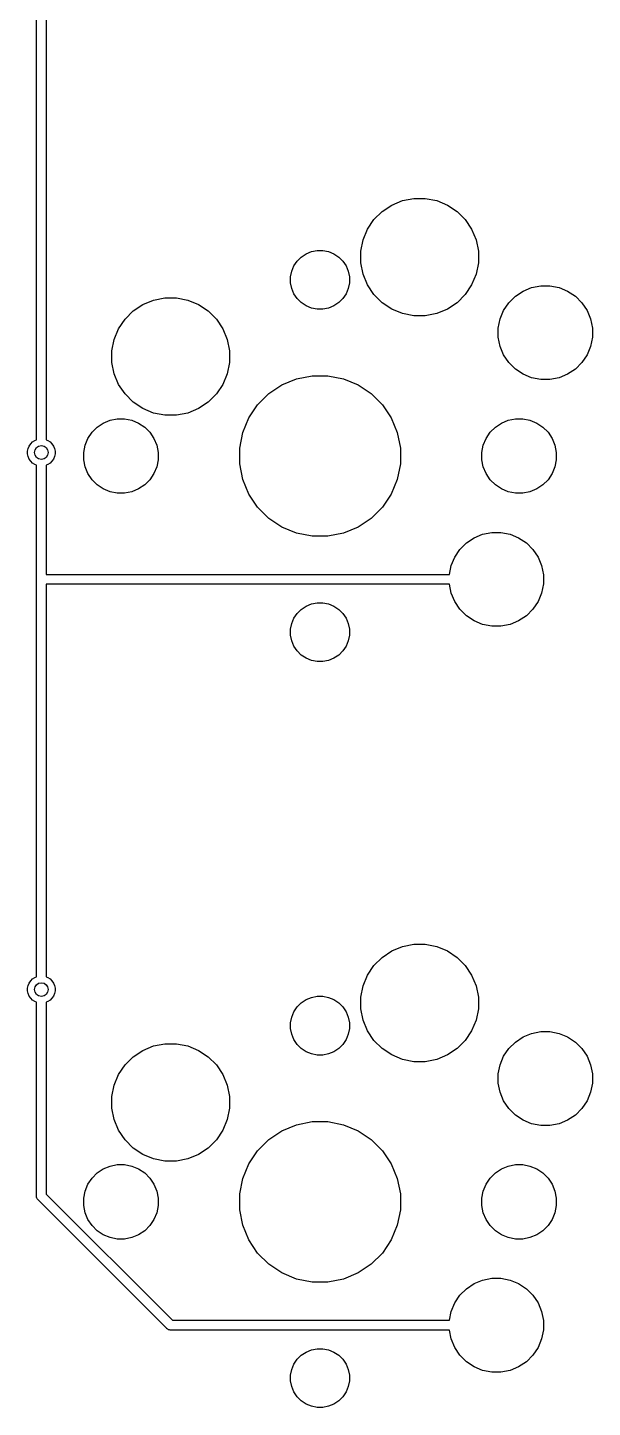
# Model space of a CAD drawing. Extents: x 70 to 347, y -163 to -55.
# Drawn here: x 248.88 to 263.3, y -147.57 to -112.32 of the extents above; entities that cross this region are included whole.
import ezdxf

# ---------------------------------------------------------------- set-up
doc = ezdxf.new("R2010")
doc.units = 0
doc.layers.add('BLACK', color=7, linetype='CONTINUOUS')

msp = doc.modelspace()

# ---------------------------------------------------------------- linework, layer by layer
at = {"layer": 'BLACK', "linetype": 'CONTINUOUS'}
for p, q in [((249.11, -122.85), (249.11, -107.27)), ((249.36, -107.491), (249.36, -122.85)), ((257.93, -117.021), (258.176, -116.857)), ((258.176, -116.857), (258.449, -116.744)), ((258.449, -116.744), (258.739, -116.686)), ((258.739, -116.686), (259.034, -116.686)), ((259.034, -116.686), (259.324, -116.744)), ((259.324, -116.744), (259.597, -116.857)), ((259.597, -116.857), (259.843, -117.021)), ((257.557, -117.476), (257.721, -117.23)), ((257.721, -117.23), (257.93, -117.021)), ((259.843, -117.021), (260.052, -117.23)), ((260.052, -117.23), (260.216, -117.476)), ((257.444, -117.749), (257.557, -117.476)), ((260.216, -117.476), (260.329, -117.749)), ((255.991, -118.102), (256.128, -118.045)), ((256.128, -118.045), (256.273, -118.016)), ((256.273, -118.016), (256.42, -118.016)), ((256.42, -118.016), (256.565, -118.045)), ((256.565, -118.045), (256.702, -118.102)), ((257.387, -118.038), (257.444, -117.749)), ((257.387, -118.334), (257.387, -118.038)), ((260.329, -117.749), (260.387, -118.038)), ((260.387, -118.038), (260.387, -118.334)), ((255.625, -118.547), (255.682, -118.411)), ((255.682, -118.411), (255.764, -118.288)), ((255.764, -118.288), (255.868, -118.184)), ((255.868, -118.184), (255.991, -118.102)), ((256.702, -118.102), (256.825, -118.184)), ((256.825, -118.184), (256.929, -118.288)), ((256.929, -118.288), (257.011, -118.411)), ((257.011, -118.411), (257.068, -118.547)), ((257.444, -118.624), (257.387, -118.334)), ((260.387, -118.334), (260.329, -118.624)), ((255.597, -118.692), (255.625, -118.547)), ((255.597, -118.84), (255.597, -118.692)), ((257.068, -118.547), (257.097, -118.692)), ((257.097, -118.692), (257.097, -118.84)), ((257.557, -118.897), (257.444, -118.624)), ((260.329, -118.624), (260.216, -118.897)), ((255.625, -118.985), (255.597, -118.84)), ((255.682, -119.121), (255.625, -118.985)), ((257.068, -118.985), (257.011, -119.121)), ((257.097, -118.84), (257.068, -118.985)), ((257.721, -119.142), (257.557, -118.897)), ((260.216, -118.897), (260.052, -119.142)), ((261.332, -119.184), (261.528, -119.053)), ((261.528, -119.053), (261.747, -118.962)), ((261.747, -118.962), (261.978, -118.916)), ((261.978, -118.916), (262.215, -118.916)), ((262.215, -118.916), (262.447, -118.962)), ((262.447, -118.962), (262.665, -119.053)), ((262.665, -119.053), (262.862, -119.184)), ((251.58, -119.561), (251.826, -119.397)), ((251.826, -119.397), (252.099, -119.284)), ((252.099, -119.284), (252.389, -119.226)), ((252.389, -119.226), (252.684, -119.226)), ((252.684, -119.226), (252.974, -119.284)), ((252.974, -119.284), (253.247, -119.397)), ((253.247, -119.397), (253.493, -119.561)), ((255.764, -119.244), (255.682, -119.121)), ((255.868, -119.349), (255.764, -119.244)), ((255.991, -119.431), (255.868, -119.349)), ((256.128, -119.487), (255.991, -119.431)), ((256.702, -119.431), (256.565, -119.487)), ((256.825, -119.349), (256.702, -119.431)), ((256.929, -119.244), (256.825, -119.349)), ((257.011, -119.121), (256.929, -119.244)), ((257.93, -119.351), (257.721, -119.142)), ((258.176, -119.515), (257.93, -119.351)), ((259.843, -119.351), (259.597, -119.515)), ((260.052, -119.142), (259.843, -119.351)), ((261.033, -119.548), (261.164, -119.351)), ((261.164, -119.351), (261.332, -119.184)), ((262.862, -119.184), (263.029, -119.351)), ((263.029, -119.351), (263.16, -119.548)), ((251.207, -120.016), (251.371, -119.77)), ((251.371, -119.77), (251.58, -119.561)), ((253.493, -119.561), (253.702, -119.77)), ((253.702, -119.77), (253.866, -120.016)), ((256.273, -119.516), (256.128, -119.487)), ((256.42, -119.516), (256.273, -119.516)), ((256.565, -119.487), (256.42, -119.516)), ((258.449, -119.629), (258.176, -119.515)), ((258.739, -119.686), (258.449, -119.629)), ((259.034, -119.686), (258.739, -119.686)), ((259.324, -119.629), (259.034, -119.686)), ((259.597, -119.515), (259.324, -119.629)), ((260.897, -119.998), (260.943, -119.766)), ((260.943, -119.766), (261.033, -119.548)), ((263.16, -119.548), (263.25, -119.766)), ((263.25, -119.766), (263.297, -119.998)), ((251.094, -120.289), (251.207, -120.016)), ((253.866, -120.016), (253.979, -120.289)), ((260.897, -120.234), (260.897, -119.998)), ((263.297, -119.998), (263.297, -120.234)), ((251.037, -120.578), (251.094, -120.289)), ((253.979, -120.289), (254.037, -120.578)), ((260.943, -120.466), (260.897, -120.234)), ((261.033, -120.685), (260.943, -120.466)), ((263.25, -120.466), (263.16, -120.685)), ((263.297, -120.234), (263.25, -120.466)), ((251.037, -120.874), (251.037, -120.578)), ((251.094, -121.164), (251.037, -120.874)), ((254.037, -120.874), (253.979, -121.164)), ((254.037, -120.578), (254.037, -120.874)), ((261.164, -120.881), (261.033, -120.685)), ((263.16, -120.685), (263.029, -120.881)), ((251.207, -121.437), (251.094, -121.164)), ((253.979, -121.164), (253.866, -121.437)), ((255.749, -121.295), (256.145, -121.216)), ((256.145, -121.216), (256.549, -121.216)), ((256.549, -121.216), (256.945, -121.295)), ((261.332, -121.048), (261.164, -120.881)), ((261.528, -121.18), (261.332, -121.048)), ((261.747, -121.27), (261.528, -121.18)), ((262.665, -121.18), (262.447, -121.27)), ((262.862, -121.048), (262.665, -121.18)), ((263.029, -120.881), (262.862, -121.048)), ((251.371, -121.682), (251.207, -121.437)), ((253.866, -121.437), (253.702, -121.682)), ((255.04, -121.674), (255.376, -121.45)), ((255.376, -121.45), (255.749, -121.295)), ((256.945, -121.295), (257.318, -121.45)), ((257.318, -121.45), (257.653, -121.674)), ((261.978, -121.316), (261.747, -121.27)), ((262.215, -121.316), (261.978, -121.316)), ((262.447, -121.27), (262.215, -121.316)), ((251.58, -121.891), (251.371, -121.682)), ((251.826, -122.055), (251.58, -121.891)), ((253.493, -121.891), (253.247, -122.055)), ((253.702, -121.682), (253.493, -121.891)), ((254.754, -121.959), (255.04, -121.674)), ((257.653, -121.674), (257.939, -121.959)), ((252.099, -122.169), (251.826, -122.055)), ((252.389, -122.226), (252.099, -122.169)), ((252.684, -122.226), (252.389, -122.226)), ((252.974, -122.169), (252.684, -122.226)), ((253.247, -122.055), (252.974, -122.169)), ((254.53, -122.295), (254.754, -121.959)), ((257.939, -121.959), (258.163, -122.295)), ((250.529, -122.661), (250.661, -122.528)), ((250.661, -122.528), (250.817, -122.424)), ((250.817, -122.424), (250.989, -122.353)), ((250.989, -122.353), (251.173, -122.316)), ((251.173, -122.316), (251.36, -122.316)), ((251.36, -122.316), (251.544, -122.353)), ((251.544, -122.353), (251.717, -122.424)), ((251.717, -122.424), (251.872, -122.528)), ((251.872, -122.528), (252.005, -122.661)), ((254.375, -122.668), (254.53, -122.295)), ((258.163, -122.295), (258.318, -122.668)), ((260.689, -122.661), (260.821, -122.528)), ((260.821, -122.528), (260.977, -122.424)), ((260.977, -122.424), (261.149, -122.353)), ((261.149, -122.353), (261.333, -122.316)), ((261.333, -122.316), (261.52, -122.316)), ((261.52, -122.316), (261.704, -122.353)), ((261.704, -122.353), (261.877, -122.424)), ((261.877, -122.424), (262.032, -122.528)), ((262.032, -122.528), (262.165, -122.661)), ((248.924, -123.012), (248.963, -122.954)), ((248.963, -122.954), (249.011, -122.905)), ((249.011, -122.905), (249.069, -122.867)), ((249.069, -122.867), (249.11, -122.85)), ((249.36, -122.85), (249.4, -122.867)), ((249.4, -122.867), (249.458, -122.905)), ((249.458, -122.905), (249.506, -122.954)), ((249.506, -122.954), (249.545, -123.012)), ((250.317, -123.173), (250.353, -122.989)), ((250.353, -122.989), (250.425, -122.816)), ((250.425, -122.816), (250.529, -122.661)), ((252.005, -122.661), (252.108, -122.816)), ((252.108, -122.816), (252.18, -122.989)), ((252.18, -122.989), (252.217, -123.173)), ((254.297, -123.064), (254.375, -122.668)), ((258.318, -122.668), (258.397, -123.064)), ((260.477, -123.173), (260.513, -122.989)), ((260.513, -122.989), (260.585, -122.816)), ((260.585, -122.816), (260.689, -122.661)), ((262.165, -122.661), (262.268, -122.816)), ((262.268, -122.816), (262.34, -122.989)), ((262.34, -122.989), (262.377, -123.173)), ((248.885, -123.143), (248.898, -123.075)), ((248.885, -123.212), (248.885, -123.143)), ((248.898, -123.279), (248.885, -123.212)), ((248.898, -123.075), (248.924, -123.012)), ((248.924, -123.343), (248.898, -123.279)), ((248.963, -123.4), (248.924, -123.343)), ((249.545, -123.343), (249.506, -123.4)), ((249.545, -123.012), (249.571, -123.075)), ((249.571, -123.279), (249.545, -123.343)), ((249.571, -123.075), (249.585, -123.143)), ((249.585, -123.212), (249.571, -123.279)), ((249.585, -123.143), (249.585, -123.212)), ((250.317, -123.36), (250.317, -123.173)), ((252.217, -123.173), (252.217, -123.36)), ((254.297, -123.468), (254.297, -123.064)), ((258.397, -123.064), (258.397, -123.468)), ((260.477, -123.36), (260.477, -123.173)), ((262.377, -123.173), (262.377, -123.36)), ((249.011, -123.449), (248.963, -123.4)), ((249.069, -123.487), (249.011, -123.449)), ((249.11, -123.504), (249.069, -123.487)), ((249.11, -126.435), (249.11, -123.504)), ((249.4, -123.487), (249.36, -123.504)), ((249.36, -123.504), (249.36, -126.291)), ((249.458, -123.449), (249.4, -123.487)), ((249.506, -123.4), (249.458, -123.449)), ((250.353, -123.543), (250.317, -123.36)), ((250.425, -123.716), (250.353, -123.543)), ((252.18, -123.543), (252.108, -123.716)), ((252.217, -123.36), (252.18, -123.543)), ((254.375, -123.864), (254.297, -123.468)), ((258.397, -123.468), (258.318, -123.864)), ((260.513, -123.543), (260.477, -123.36)), ((260.585, -123.716), (260.513, -123.543)), ((262.34, -123.543), (262.268, -123.716)), ((262.377, -123.36), (262.34, -123.543)), ((250.529, -123.872), (250.425, -123.716)), ((250.661, -124.004), (250.529, -123.872)), ((250.817, -124.108), (250.661, -124.004)), ((251.872, -124.004), (251.717, -124.108)), ((252.005, -123.872), (251.872, -124.004)), ((252.108, -123.716), (252.005, -123.872)), ((254.53, -124.237), (254.375, -123.864)), ((258.318, -123.864), (258.163, -124.237)), ((260.689, -123.872), (260.585, -123.716)), ((260.821, -124.004), (260.689, -123.872)), ((260.977, -124.108), (260.821, -124.004)), ((262.032, -124.004), (261.877, -124.108)), ((262.165, -123.872), (262.032, -124.004)), ((262.268, -123.716), (262.165, -123.872)), ((250.989, -124.18), (250.817, -124.108)), ((251.173, -124.216), (250.989, -124.18)), ((251.36, -124.216), (251.173, -124.216)), ((251.544, -124.18), (251.36, -124.216)), ((251.717, -124.108), (251.544, -124.18)), ((254.754, -124.573), (254.53, -124.237)), ((258.163, -124.237), (257.939, -124.573)), ((261.149, -124.18), (260.977, -124.108)), ((261.333, -124.216), (261.149, -124.18)), ((261.52, -124.216), (261.333, -124.216)), ((261.704, -124.18), (261.52, -124.216)), ((261.877, -124.108), (261.704, -124.18)), ((255.04, -124.859), (254.754, -124.573)), ((257.939, -124.573), (257.653, -124.859)), ((255.376, -125.083), (255.04, -124.859)), ((255.749, -125.237), (255.376, -125.083)), ((257.318, -125.083), (256.945, -125.237)), ((257.653, -124.859), (257.318, -125.083)), ((256.145, -125.316), (255.749, -125.237)), ((256.549, -125.316), (256.145, -125.316)), ((256.945, -125.237), (256.549, -125.316)), ((260.082, -125.484), (260.278, -125.353)), ((260.278, -125.353), (260.497, -125.262)), ((260.497, -125.262), (260.728, -125.216)), ((260.728, -125.216), (260.965, -125.216)), ((260.965, -125.216), (261.197, -125.262)), ((261.197, -125.262), (261.415, -125.353)), ((261.415, -125.353), (261.612, -125.484)), ((259.783, -125.848), (259.914, -125.651)), ((259.914, -125.651), (260.082, -125.484)), ((261.612, -125.484), (261.779, -125.651)), ((261.779, -125.651), (261.91, -125.848)), ((259.648, -126.291), (259.693, -126.066)), ((259.693, -126.066), (259.783, -125.848)), ((261.91, -125.848), (262, -126.066)), ((262, -126.066), (262.047, -126.298)), ((249.109, -126.441), (249.11, -126.435)), ((249.11, -126.447), (249.109, -126.441)), ((249.11, -136.566), (249.11, -126.447)), ((249.11, -126.447), (249.11, -126.447)), ((249.11, -126.447), (249.11, -126.447)), ((249.36, -126.291), (259.648, -126.291)), ((262.047, -126.298), (262.047, -126.534)), ((259.648, -126.541), (249.36, -126.541)), ((249.36, -126.541), (249.36, -136.566)), ((259.693, -126.766), (259.648, -126.541)), ((259.783, -126.985), (259.693, -126.766)), ((262, -126.766), (261.91, -126.985)), ((262.047, -126.534), (262, -126.766)), ((255.764, -127.288), (255.868, -127.184)), ((255.868, -127.184), (255.991, -127.102)), ((255.991, -127.102), (256.128, -127.045)), ((256.128, -127.045), (256.273, -127.016)), ((256.273, -127.016), (256.42, -127.016)), ((256.42, -127.016), (256.565, -127.045)), ((256.565, -127.045), (256.702, -127.102)), ((256.702, -127.102), (256.825, -127.184)), ((256.825, -127.184), (256.929, -127.288)), ((259.914, -127.181), (259.783, -126.985)), ((260.082, -127.348), (259.914, -127.181)), ((261.779, -127.181), (261.612, -127.348)), ((261.91, -126.985), (261.779, -127.181)), ((255.597, -127.692), (255.625, -127.547)), ((255.625, -127.547), (255.682, -127.411)), ((255.682, -127.411), (255.764, -127.288)), ((256.929, -127.288), (257.011, -127.411)), ((257.011, -127.411), (257.068, -127.547)), ((257.068, -127.547), (257.097, -127.692)), ((260.278, -127.48), (260.082, -127.348)), ((260.497, -127.57), (260.278, -127.48)), ((260.728, -127.616), (260.497, -127.57)), ((261.197, -127.57), (260.965, -127.616)), ((261.415, -127.48), (261.197, -127.57)), ((261.612, -127.348), (261.415, -127.48)), ((255.597, -127.84), (255.597, -127.692)), ((255.625, -127.985), (255.597, -127.84)), ((257.097, -127.84), (257.068, -127.985)), ((257.097, -127.692), (257.097, -127.84)), ((260.965, -127.616), (260.728, -127.616)), ((255.682, -128.121), (255.625, -127.985)), ((255.764, -128.244), (255.682, -128.121)), ((255.868, -128.349), (255.764, -128.244)), ((256.929, -128.244), (256.825, -128.349)), ((257.011, -128.121), (256.929, -128.244)), ((257.068, -127.985), (257.011, -128.121)), ((255.991, -128.431), (255.868, -128.349)), ((256.128, -128.487), (255.991, -128.431)), ((256.273, -128.516), (256.128, -128.487)), ((256.42, -128.516), (256.273, -128.516)), ((256.565, -128.487), (256.42, -128.516)), ((256.702, -128.431), (256.565, -128.487)), ((256.825, -128.349), (256.702, -128.431)), ((257.93, -136.071), (258.176, -135.907)), ((258.176, -135.907), (258.449, -135.794)), ((258.449, -135.794), (258.739, -135.736)), ((258.739, -135.736), (259.034, -135.736)), ((259.034, -135.736), (259.324, -135.794)), ((259.324, -135.794), (259.597, -135.907)), ((259.597, -135.907), (259.843, -136.071)), ((257.557, -136.526), (257.721, -136.28)), ((257.721, -136.28), (257.93, -136.071)), ((259.843, -136.071), (260.052, -136.28)), ((260.052, -136.28), (260.216, -136.526)), ((248.898, -136.791), (248.924, -136.728)), ((248.924, -136.728), (248.963, -136.67)), ((248.963, -136.67), (249.011, -136.621)), ((249.011, -136.621), (249.069, -136.583)), ((249.069, -136.583), (249.11, -136.566)), ((249.36, -136.566), (249.4, -136.583)), ((249.4, -136.583), (249.458, -136.621)), ((249.458, -136.621), (249.506, -136.67)), ((249.506, -136.67), (249.545, -136.728)), ((249.545, -136.728), (249.571, -136.791)), ((257.444, -136.799), (257.557, -136.526)), ((260.216, -136.526), (260.329, -136.799)), ((248.885, -136.859), (248.898, -136.791)), ((248.885, -136.928), (248.885, -136.859)), ((248.898, -136.995), (248.885, -136.928)), ((248.924, -137.059), (248.898, -136.995)), ((248.963, -137.116), (248.924, -137.059)), ((249.545, -137.059), (249.506, -137.116)), ((249.571, -136.995), (249.545, -137.059)), ((249.571, -136.791), (249.585, -136.859)), ((249.585, -136.928), (249.571, -136.995)), ((249.585, -136.859), (249.585, -136.928)), ((256.128, -137.095), (256.273, -137.066)), ((256.273, -137.066), (256.42, -137.066)), ((256.42, -137.066), (256.565, -137.095)), ((257.387, -137.088), (257.444, -136.799)), ((257.387, -137.384), (257.387, -137.088)), ((260.329, -136.799), (260.387, -137.088)), ((260.387, -137.088), (260.387, -137.384)), ((249.011, -137.165), (248.963, -137.116)), ((249.069, -137.203), (249.011, -137.165)), ((249.11, -137.22), (249.069, -137.203)), ((249.11, -142.165), (249.11, -137.22)), ((249.4, -137.203), (249.36, -137.22)), ((249.36, -137.22), (249.36, -142.119)), ((249.458, -137.165), (249.4, -137.203)), ((249.506, -137.116), (249.458, -137.165)), ((255.682, -137.461), (255.764, -137.338)), ((255.764, -137.338), (255.868, -137.234)), ((255.868, -137.234), (255.991, -137.152)), ((255.991, -137.152), (256.128, -137.095)), ((256.565, -137.095), (256.702, -137.152)), ((256.702, -137.152), (256.825, -137.234)), ((256.825, -137.234), (256.929, -137.338)), ((256.929, -137.338), (257.011, -137.461)), ((257.444, -137.674), (257.387, -137.384)), ((260.387, -137.384), (260.329, -137.674)), ((255.597, -137.742), (255.625, -137.597)), ((255.597, -137.89), (255.597, -137.742)), ((255.625, -137.597), (255.682, -137.461)), ((257.011, -137.461), (257.068, -137.597)), ((257.068, -137.597), (257.097, -137.742)), ((257.097, -137.742), (257.097, -137.89)), ((257.557, -137.947), (257.444, -137.674)), ((260.329, -137.674), (260.216, -137.947)), ((255.625, -138.035), (255.597, -137.89)), ((255.682, -138.171), (255.625, -138.035)), ((257.068, -138.035), (257.011, -138.171)), ((257.097, -137.89), (257.068, -138.035)), ((257.721, -138.192), (257.557, -137.947)), ((260.216, -137.947), (260.052, -138.192)), ((261.332, -138.234), (261.528, -138.103)), ((261.528, -138.103), (261.747, -138.012)), ((261.747, -138.012), (261.978, -137.966)), ((261.978, -137.966), (262.215, -137.966)), ((262.215, -137.966), (262.447, -138.012)), ((262.447, -138.012), (262.665, -138.103)), ((262.665, -138.103), (262.862, -138.234)), ((251.58, -138.611), (251.826, -138.447)), ((251.826, -138.447), (252.099, -138.334)), ((252.099, -138.334), (252.389, -138.276)), ((252.389, -138.276), (252.684, -138.276)), ((252.684, -138.276), (252.974, -138.334)), ((252.974, -138.334), (253.247, -138.447)), ((253.247, -138.447), (253.493, -138.611)), ((255.764, -138.294), (255.682, -138.171)), ((255.868, -138.399), (255.764, -138.294)), ((255.991, -138.481), (255.868, -138.399)), ((256.128, -138.537), (255.991, -138.481)), ((256.702, -138.481), (256.565, -138.537)), ((256.825, -138.399), (256.702, -138.481)), ((256.929, -138.294), (256.825, -138.399)), ((257.011, -138.171), (256.929, -138.294)), ((257.93, -138.401), (257.721, -138.192)), ((258.176, -138.565), (257.93, -138.401)), ((259.843, -138.401), (259.597, -138.565)), ((260.052, -138.192), (259.843, -138.401)), ((261.033, -138.598), (261.164, -138.401)), ((261.164, -138.401), (261.332, -138.234)), ((262.862, -138.234), (263.029, -138.401)), ((263.029, -138.401), (263.16, -138.598)), ((251.207, -139.066), (251.371, -138.82)), ((251.371, -138.82), (251.58, -138.611)), ((253.493, -138.611), (253.702, -138.82)), ((253.702, -138.82), (253.866, -139.066)), ((256.273, -138.566), (256.128, -138.537)), ((256.42, -138.566), (256.273, -138.566)), ((256.565, -138.537), (256.42, -138.566)), ((258.449, -138.679), (258.176, -138.565)), ((258.739, -138.736), (258.449, -138.679)), ((259.034, -138.736), (258.739, -138.736)), ((259.324, -138.679), (259.034, -138.736)), ((259.597, -138.565), (259.324, -138.679)), ((260.897, -139.048), (260.943, -138.816)), ((260.943, -138.816), (261.033, -138.598)), ((263.16, -138.598), (263.25, -138.816)), ((263.25, -138.816), (263.297, -139.048)), ((251.094, -139.339), (251.207, -139.066)), ((253.866, -139.066), (253.979, -139.339)), ((260.897, -139.284), (260.897, -139.048)), ((263.297, -139.048), (263.297, -139.284)), ((251.037, -139.628), (251.094, -139.339)), ((253.979, -139.339), (254.037, -139.628)), ((260.943, -139.516), (260.897, -139.284)), ((261.033, -139.735), (260.943, -139.516)), ((263.25, -139.516), (263.16, -139.735)), ((263.297, -139.284), (263.25, -139.516)), ((251.037, -139.924), (251.037, -139.628)), ((254.037, -139.628), (254.037, -139.924)), ((261.164, -139.931), (261.033, -139.735)), ((263.16, -139.735), (263.029, -139.931)), ((251.094, -140.214), (251.037, -139.924)), ((251.207, -140.487), (251.094, -140.214)), ((253.979, -140.214), (253.866, -140.487)), ((254.037, -139.924), (253.979, -140.214)), ((261.332, -140.098), (261.164, -139.931)), ((261.528, -140.23), (261.332, -140.098)), ((261.747, -140.32), (261.528, -140.23)), ((262.665, -140.23), (262.447, -140.32)), ((262.862, -140.098), (262.665, -140.23)), ((263.029, -139.931), (262.862, -140.098)), ((251.371, -140.732), (251.207, -140.487)), ((253.866, -140.487), (253.702, -140.732)), ((255.04, -140.724), (255.376, -140.5)), ((255.376, -140.5), (255.749, -140.345)), ((255.749, -140.345), (256.145, -140.266)), ((256.145, -140.266), (256.549, -140.266)), ((256.549, -140.266), (256.945, -140.345)), ((256.945, -140.345), (257.318, -140.5)), ((257.318, -140.5), (257.653, -140.724)), ((261.978, -140.366), (261.747, -140.32)), ((262.215, -140.366), (261.978, -140.366)), ((262.447, -140.32), (262.215, -140.366)), ((251.58, -140.941), (251.371, -140.732)), ((251.826, -141.105), (251.58, -140.941)), ((253.493, -140.941), (253.247, -141.105)), ((253.702, -140.732), (253.493, -140.941)), ((254.754, -141.009), (255.04, -140.724)), ((257.653, -140.724), (257.939, -141.009)), ((252.099, -141.219), (251.826, -141.105)), ((252.389, -141.276), (252.099, -141.219)), ((252.684, -141.276), (252.389, -141.276)), ((252.974, -141.219), (252.684, -141.276)), ((253.247, -141.105), (252.974, -141.219)), ((254.53, -141.345), (254.754, -141.009)), ((257.939, -141.009), (258.163, -141.345)), ((250.529, -141.711), (250.661, -141.578)), ((250.661, -141.578), (250.817, -141.474)), ((250.817, -141.474), (250.989, -141.403)), ((250.989, -141.403), (251.173, -141.366)), ((251.173, -141.366), (251.36, -141.366)), ((251.36, -141.366), (251.544, -141.403)), ((251.544, -141.403), (251.717, -141.474)), ((251.717, -141.474), (251.872, -141.578)), ((251.872, -141.578), (252.005, -141.711)), ((254.375, -141.718), (254.53, -141.345)), ((258.163, -141.345), (258.318, -141.718)), ((260.689, -141.711), (260.821, -141.578)), ((260.821, -141.578), (260.977, -141.474)), ((260.977, -141.474), (261.149, -141.403)), ((261.149, -141.403), (261.333, -141.366)), ((261.333, -141.366), (261.52, -141.366)), ((261.52, -141.366), (261.704, -141.403)), ((261.704, -141.403), (261.877, -141.474)), ((261.877, -141.474), (262.032, -141.578)), ((262.032, -141.578), (262.165, -141.711)), ((250.353, -142.039), (250.425, -141.866)), ((250.425, -141.866), (250.529, -141.711)), ((252.005, -141.711), (252.108, -141.866)), ((252.108, -141.866), (252.18, -142.039)), ((254.297, -142.114), (254.375, -141.718)), ((258.318, -141.718), (258.397, -142.114)), ((260.513, -142.039), (260.585, -141.866)), ((260.585, -141.866), (260.689, -141.711)), ((262.165, -141.711), (262.268, -141.866)), ((262.268, -141.866), (262.34, -142.039)), ((249.109, -142.171), (249.11, -142.165)), ((249.11, -142.177), (249.109, -142.171)), ((249.111, -142.196), (249.11, -142.177)), ((249.11, -142.177), (249.11, -142.177)), ((249.119, -142.219), (249.111, -142.196)), ((249.13, -142.241), (249.119, -142.219)), ((249.146, -142.26), (249.13, -142.241)), ((249.151, -142.264), (249.146, -142.26)), ((252.437, -145.55), (249.151, -142.264)), ((249.36, -142.119), (252.581, -145.341)), ((250.317, -142.223), (250.353, -142.039)), ((250.317, -142.41), (250.317, -142.223)), ((252.18, -142.039), (252.217, -142.223)), ((252.217, -142.223), (252.217, -142.41)), ((254.297, -142.518), (254.297, -142.114)), ((258.397, -142.114), (258.397, -142.518)), ((260.477, -142.223), (260.513, -142.039)), ((260.477, -142.41), (260.477, -142.223)), ((262.34, -142.039), (262.377, -142.223)), ((262.377, -142.223), (262.377, -142.41)), ((250.353, -142.593), (250.317, -142.41)), ((250.425, -142.766), (250.353, -142.593)), ((252.18, -142.593), (252.108, -142.766)), ((252.217, -142.41), (252.18, -142.593)), ((254.375, -142.914), (254.297, -142.518)), ((258.397, -142.518), (258.318, -142.914)), ((260.513, -142.593), (260.477, -142.41)), ((260.585, -142.766), (260.513, -142.593)), ((262.34, -142.593), (262.268, -142.766)), ((262.377, -142.41), (262.34, -142.593)), ((250.529, -142.922), (250.425, -142.766)), ((250.661, -143.054), (250.529, -142.922)), ((250.817, -143.158), (250.661, -143.054)), ((251.872, -143.054), (251.717, -143.158)), ((252.005, -142.922), (251.872, -143.054)), ((252.108, -142.766), (252.005, -142.922)), ((254.53, -143.287), (254.375, -142.914)), ((258.318, -142.914), (258.163, -143.287)), ((260.689, -142.922), (260.585, -142.766)), ((260.821, -143.054), (260.689, -142.922)), ((260.977, -143.158), (260.821, -143.054)), ((262.032, -143.054), (261.877, -143.158)), ((262.165, -142.922), (262.032, -143.054)), ((262.268, -142.766), (262.165, -142.922)), ((250.989, -143.23), (250.817, -143.158)), ((251.173, -143.266), (250.989, -143.23)), ((251.36, -143.266), (251.173, -143.266)), ((251.544, -143.23), (251.36, -143.266)), ((251.717, -143.158), (251.544, -143.23)), ((254.754, -143.623), (254.53, -143.287)), ((258.163, -143.287), (257.939, -143.623)), ((261.149, -143.23), (260.977, -143.158)), ((261.333, -143.266), (261.149, -143.23)), ((261.52, -143.266), (261.333, -143.266)), ((261.704, -143.23), (261.52, -143.266)), ((261.877, -143.158), (261.704, -143.23)), ((255.04, -143.909), (254.754, -143.623)), ((257.939, -143.623), (257.653, -143.909)), ((255.376, -144.133), (255.04, -143.909)), ((255.749, -144.287), (255.376, -144.133)), ((257.318, -144.133), (256.945, -144.287)), ((257.653, -143.909), (257.318, -144.133)), ((256.145, -144.366), (255.749, -144.287)), ((256.549, -144.366), (256.145, -144.366)), ((256.945, -144.287), (256.549, -144.366)), ((260.082, -144.534), (260.278, -144.403)), ((260.278, -144.403), (260.497, -144.312)), ((260.497, -144.312), (260.728, -144.266)), ((260.728, -144.266), (260.965, -144.266)), ((260.965, -144.266), (261.197, -144.312)), ((261.197, -144.312), (261.415, -144.403)), ((261.415, -144.403), (261.612, -144.534)), ((259.783, -144.898), (259.914, -144.701)), ((259.914, -144.701), (260.082, -144.534)), ((261.612, -144.534), (261.779, -144.701)), ((261.779, -144.701), (261.91, -144.898)), ((259.648, -145.341), (259.693, -145.116)), ((259.693, -145.116), (259.783, -144.898)), ((261.91, -144.898), (262, -145.116)), ((262, -145.116), (262.047, -145.348)), ((252.581, -145.341), (259.648, -145.341)), ((262.047, -145.348), (262.047, -145.584)), ((252.441, -145.555), (252.437, -145.55)), ((252.446, -145.559), (252.441, -145.555)), ((252.46, -145.571), (252.446, -145.559)), ((252.482, -145.582), (252.46, -145.571)), ((252.505, -145.589), (252.482, -145.582)), ((252.482, -145.582), (252.482, -145.582)), ((252.523, -145.591), (252.505, -145.589)), ((252.53, -145.592), (252.523, -145.591)), ((252.523, -145.591), (252.523, -145.591)), ((252.536, -145.591), (252.53, -145.592)), ((259.648, -145.591), (252.536, -145.591)), ((259.693, -145.816), (259.648, -145.591)), ((259.783, -146.035), (259.693, -145.816)), ((262, -145.816), (261.91, -146.035)), ((262.047, -145.584), (262, -145.816)), ((255.764, -146.338), (255.868, -146.234)), ((255.868, -146.234), (255.991, -146.152)), ((255.991, -146.152), (256.128, -146.095)), ((256.128, -146.095), (256.273, -146.066)), ((256.273, -146.066), (256.42, -146.066)), ((256.42, -146.066), (256.565, -146.095)), ((256.565, -146.095), (256.702, -146.152)), ((256.702, -146.152), (256.825, -146.234)), ((256.825, -146.234), (256.929, -146.338)), ((259.914, -146.231), (259.783, -146.035)), ((260.082, -146.398), (259.914, -146.231)), ((261.779, -146.231), (261.612, -146.398)), ((261.91, -146.035), (261.779, -146.231)), ((255.597, -146.742), (255.625, -146.597)), ((255.625, -146.597), (255.682, -146.461)), ((255.682, -146.461), (255.764, -146.338)), ((256.929, -146.338), (257.011, -146.461)), ((257.011, -146.461), (257.068, -146.597)), ((257.068, -146.597), (257.097, -146.742)), ((260.278, -146.53), (260.082, -146.398)), ((260.497, -146.62), (260.278, -146.53)), ((261.415, -146.53), (261.197, -146.62)), ((261.612, -146.398), (261.415, -146.53)), ((255.597, -146.89), (255.597, -146.742)), ((255.625, -147.035), (255.597, -146.89)), ((257.097, -146.89), (257.068, -147.035)), ((257.097, -146.742), (257.097, -146.89)), ((260.728, -146.666), (260.497, -146.62)), ((260.965, -146.666), (260.728, -146.666)), ((261.197, -146.62), (260.965, -146.666)), ((255.682, -147.171), (255.625, -147.035)), ((255.764, -147.294), (255.682, -147.171)), ((255.868, -147.399), (255.764, -147.294)), ((256.929, -147.294), (256.825, -147.399)), ((257.011, -147.171), (256.929, -147.294)), ((257.068, -147.035), (257.011, -147.171)), ((255.991, -147.481), (255.868, -147.399)), ((256.128, -147.537), (255.991, -147.481)), ((256.273, -147.566), (256.128, -147.537)), ((256.42, -147.566), (256.273, -147.566)), ((256.565, -147.537), (256.42, -147.566)), ((256.702, -147.481), (256.565, -147.537)), ((256.825, -147.399), (256.702, -147.481))]:
    msp.add_line(p, q, dxfattribs=at)
at = {"layer": 'BLACK'}
for centre in [(249.235, -123.177), (249.235, -136.893)]:
    msp.add_circle(centre, 0.175, dxfattribs=at)

doc.saveas('drawing.dxf')
